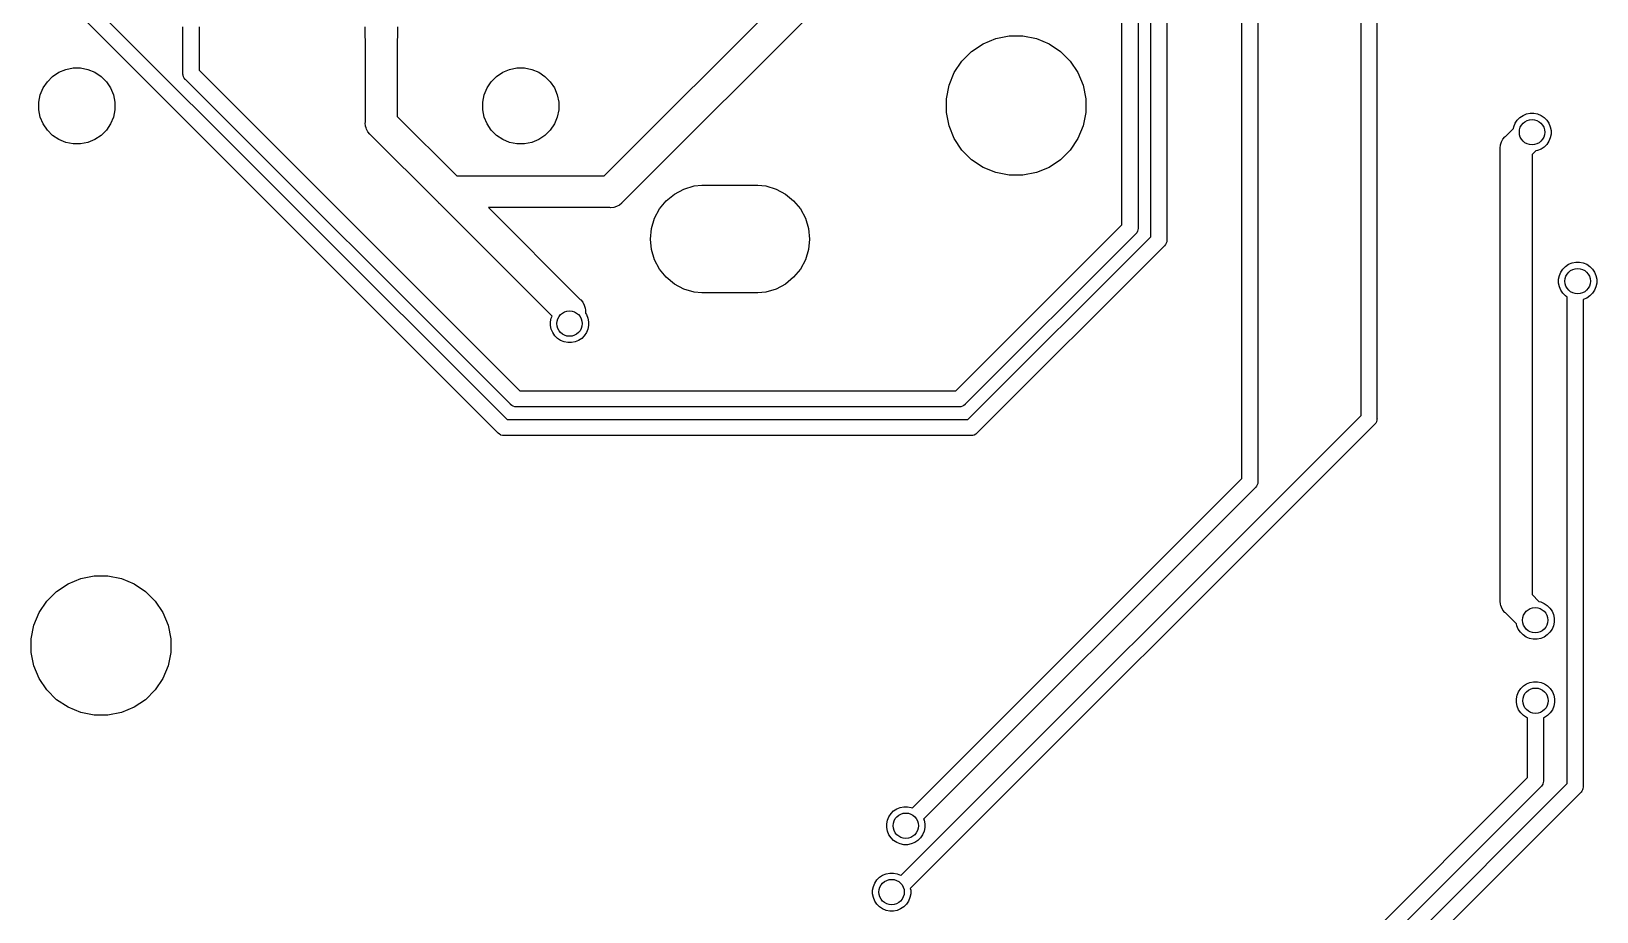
# Model space of a CAD drawing. Extents: x 0.5 to 11.1, y -4 to -0.9.
# Drawn here: x 6.036 to 7.008, y -3.425 to -2.878 of the extents above; entities that cross this region are included whole.
import ezdxf

# ---------------------------------------------------------------- set-up
doc = ezdxf.new("R2010")
doc.units = 0
doc.header["$MEASUREMENT"] = 0
doc.layers.add('BLACK', color=7, linetype='CONTINUOUS')

msp = doc.modelspace()

# ---------------------------------------------------------------- linework, layer by layer
at = {"layer": 'BLACK', "linetype": 'CONTINUOUS'}
for p, q in [((6.78789, -3.15549), (6.78789, -2.32236)), ((6.79774, -2.32236), (6.79774, -3.15728)), ((6.71337, -2.99789), (6.71337, -2.36859)), ((6.72337, -2.37042), (6.72337, -2.99971)), ((6.73124, -3.00529), (6.73124, -2.376)), ((6.74124, -2.37782), (6.74124, -3.00712)), ((6.86191, -3.11627), (6.86191, -2.79323)), ((6.87175, -2.79323), (6.87175, -3.11807)), ((6.39177, -2.96752), (6.51711, -2.84218)), ((6.07026, -2.85738), (6.3317, -3.11882)), ((6.53357, -2.85356), (6.40315, -2.98398)), ((6.32592, -3.12718), (6.06189, -2.86316)), ((6.13033, -2.90369), (6.13033, -2.8748)), ((6.14033, -2.8748), (6.14033, -2.90187)), ((6.24344, -2.8812), (6.24344, -2.8748)), ((6.26344, -2.8748), (6.26344, -2.8812)), ((6.24359, -2.88267), (6.24344, -2.8812)), ((6.2436, -2.88271), (6.24359, -2.88267)), ((6.2436, -2.93337), (6.2436, -2.88271)), ((6.2633, -2.88267), (6.26329, -2.88271)), ((6.26329, -2.88271), (6.26329, -2.93049)), ((6.26344, -2.8812), (6.2633, -2.88267)), ((6.62005, -2.89014), (6.62714, -2.8854)), ((6.62714, -2.8854), (6.63503, -2.88214)), ((6.63503, -2.88214), (6.64339, -2.88047)), ((6.64339, -2.88047), (6.65192, -2.88047)), ((6.65192, -2.88047), (6.66029, -2.88214)), ((6.66029, -2.88214), (6.66817, -2.8854)), ((6.66817, -2.8854), (6.67526, -2.89014)), ((6.60928, -2.90327), (6.61402, -2.89617)), ((6.61402, -2.89617), (6.62005, -2.89014)), ((6.67526, -2.89014), (6.6813, -2.89617)), ((6.6813, -2.89617), (6.68604, -2.90327)), ((6.04612, -2.90896), (6.04941, -2.90567)), ((6.04941, -2.90567), (6.05328, -2.90308)), ((6.05328, -2.90308), (6.05758, -2.9013)), ((6.05758, -2.9013), (6.06214, -2.90039)), ((6.06214, -2.90039), (6.0668, -2.90039)), ((6.0668, -2.90039), (6.07136, -2.9013)), ((6.07136, -2.9013), (6.07566, -2.90308)), ((6.07566, -2.90308), (6.07953, -2.90567)), ((6.07953, -2.90567), (6.08282, -2.90896)), ((6.13031, -2.90394), (6.13033, -2.90369)), ((6.13033, -2.90418), (6.13031, -2.90394)), ((6.13041, -2.90492), (6.13033, -2.90418)), ((6.13069, -2.90586), (6.13041, -2.90492)), ((6.13116, -2.90673), (6.13069, -2.90586)), ((6.14033, -2.90187), (6.33941, -3.10094)), ((6.32171, -2.90896), (6.325, -2.90567)), ((6.325, -2.90567), (6.32887, -2.90308)), ((6.32887, -2.90308), (6.33317, -2.9013)), ((6.33317, -2.9013), (6.33773, -2.90039)), ((6.33773, -2.90039), (6.34239, -2.90039)), ((6.34239, -2.90039), (6.34695, -2.9013)), ((6.34695, -2.9013), (6.35125, -2.90308)), ((6.35125, -2.90308), (6.35512, -2.90567)), ((6.35512, -2.90567), (6.35841, -2.90896)), ((6.60601, -2.91115), (6.60928, -2.90327)), ((6.68604, -2.90327), (6.6893, -2.91115)), ((6.04175, -2.91713), (6.04353, -2.91283)), ((6.04353, -2.91283), (6.04612, -2.90896)), ((6.08282, -2.90896), (6.0854, -2.91283)), ((6.0854, -2.91283), (6.08718, -2.91713)), ((6.13178, -2.90749), (6.13116, -2.90673)), ((6.13197, -2.90765), (6.13178, -2.90749)), ((6.33363, -3.10931), (6.13197, -2.90765)), ((6.31734, -2.91713), (6.31913, -2.91283)), ((6.31913, -2.91283), (6.32171, -2.90896)), ((6.35841, -2.90896), (6.36099, -2.91283)), ((6.36099, -2.91283), (6.36277, -2.91713)), ((6.60435, -2.91951), (6.60601, -2.91115)), ((6.6893, -2.91115), (6.69096, -2.91951)), ((6.04085, -2.92169), (6.04175, -2.91713)), ((6.04085, -2.92634), (6.04085, -2.92169)), ((6.08718, -2.91713), (6.08809, -2.92169)), ((6.08809, -2.92169), (6.08809, -2.92634)), ((6.31644, -2.92169), (6.31734, -2.91713)), ((6.31644, -2.92634), (6.31644, -2.92169)), ((6.36277, -2.91713), (6.36368, -2.92169)), ((6.36368, -2.92169), (6.36368, -2.92634)), ((6.60435, -2.92804), (6.60435, -2.91951)), ((6.69096, -2.91951), (6.69096, -2.92804)), ((6.04175, -2.93091), (6.04085, -2.92634)), ((6.04353, -2.9352), (6.04175, -2.93091)), ((6.04612, -2.93907), (6.04353, -2.9352)), ((6.0854, -2.9352), (6.08282, -2.93907)), ((6.08718, -2.93091), (6.0854, -2.9352)), ((6.08809, -2.92634), (6.08718, -2.93091)), ((6.24355, -2.93457), (6.2436, -2.93408)), ((6.24374, -2.9365), (6.24355, -2.93457)), ((6.2436, -2.93408), (6.2436, -2.93337)), ((6.26329, -2.93049), (6.30032, -2.96752)), ((6.31734, -2.93091), (6.31644, -2.92634)), ((6.31913, -2.9352), (6.31734, -2.93091)), ((6.32171, -2.93907), (6.31913, -2.9352)), ((6.36099, -2.9352), (6.35841, -2.93907)), ((6.36277, -2.93091), (6.36099, -2.9352)), ((6.36368, -2.92634), (6.36277, -2.93091)), ((6.60601, -2.93641), (6.60435, -2.92804)), ((6.69096, -2.92804), (6.6893, -2.93641)), ((6.95665, -2.93691), (6.95754, -2.93476)), ((6.95754, -2.93476), (6.95884, -2.93283)), ((6.95884, -2.93283), (6.96048, -2.93118)), ((6.96048, -2.93118), (6.96242, -2.92989)), ((6.96242, -2.92989), (6.96457, -2.929)), ((6.96457, -2.929), (6.96685, -2.92854)), ((6.96685, -2.92854), (6.96918, -2.92854)), ((6.96918, -2.92854), (6.97146, -2.929)), ((6.97146, -2.929), (6.97361, -2.92989)), ((6.97361, -2.92989), (6.97554, -2.93118)), ((6.97554, -2.93118), (6.97719, -2.93283)), ((6.97719, -2.93283), (6.97848, -2.93476)), ((6.97848, -2.93476), (6.97937, -2.93691)), ((6.04941, -2.94236), (6.04612, -2.93907)), ((6.05328, -2.94495), (6.04941, -2.94236)), ((6.05758, -2.94673), (6.05328, -2.94495)), ((6.07566, -2.94495), (6.07136, -2.94673)), ((6.07953, -2.94236), (6.07566, -2.94495)), ((6.08282, -2.93907), (6.07953, -2.94236)), ((6.24409, -2.93764), (6.24374, -2.9365)), ((6.24431, -2.93835), (6.24409, -2.93764)), ((6.24522, -2.94006), (6.24431, -2.93835)), ((6.24645, -2.94156), (6.24522, -2.94006)), ((6.24683, -2.94187), (6.24645, -2.94156)), ((6.28894, -2.98398), (6.24683, -2.94187)), ((6.325, -2.94236), (6.32171, -2.93907)), ((6.32887, -2.94495), (6.325, -2.94236)), ((6.33317, -2.94673), (6.32887, -2.94495)), ((6.35125, -2.94495), (6.34695, -2.94673)), ((6.35512, -2.94236), (6.35125, -2.94495)), ((6.35841, -2.93907), (6.35512, -2.94236)), ((6.60928, -2.94429), (6.60601, -2.93641)), ((6.61402, -2.95139), (6.60928, -2.94429)), ((6.68604, -2.94429), (6.6813, -2.95139)), ((6.6893, -2.93641), (6.68604, -2.94429)), ((6.94903, -2.94641), (6.94995, -2.9447)), ((6.94995, -2.94469), (6.95118, -2.9432)), ((6.94995, -2.9447), (6.94995, -2.94469)), ((6.95118, -2.9432), (6.95155, -2.9429)), ((6.95155, -2.9429), (6.95644, -2.93801)), ((6.95644, -2.93801), (6.95665, -2.93691)), ((6.97937, -2.9438), (6.97848, -2.94595)), ((6.97937, -2.93691), (6.97982, -2.93919)), ((6.97982, -2.94152), (6.97937, -2.9438)), ((6.97982, -2.93919), (6.97982, -2.94152)), ((6.06214, -2.94764), (6.05758, -2.94673)), ((6.0668, -2.94764), (6.06214, -2.94764)), ((6.07136, -2.94673), (6.0668, -2.94764)), ((6.33773, -2.94764), (6.33317, -2.94673)), ((6.34239, -2.94764), (6.33773, -2.94764)), ((6.34695, -2.94673), (6.34239, -2.94764)), ((6.62005, -2.95742), (6.61402, -2.95139)), ((6.6813, -2.95139), (6.67526, -2.95742)), ((6.94828, -2.9502), (6.94847, -2.94827)), ((6.94833, -2.95068), (6.94828, -2.9502)), ((6.94833, -3.23121), (6.94833, -2.95068)), ((6.94847, -2.94827), (6.94903, -2.94641)), ((6.97035, -2.95193), (6.96801, -2.95427)), ((6.96801, -2.95427), (6.96801, -3.22762)), ((6.97146, -2.95171), (6.97035, -2.95193)), ((6.97361, -2.95082), (6.97146, -2.95171)), ((6.97554, -2.94953), (6.97361, -2.95082)), ((6.97719, -2.94788), (6.97554, -2.94953)), ((6.97848, -2.94595), (6.97719, -2.94788)), ((6.62714, -2.96216), (6.62005, -2.95742)), ((6.63503, -2.96542), (6.62714, -2.96216)), ((6.66817, -2.96216), (6.66029, -2.96542)), ((6.67526, -2.95742), (6.66817, -2.96216)), ((6.30032, -2.96752), (6.39177, -2.96752)), ((6.44136, -2.97563), (6.44767, -2.97371)), ((6.44767, -2.97371), (6.45259, -2.97323)), ((6.45259, -2.97323), (6.48737, -2.97323)), ((6.48737, -2.97323), (6.49229, -2.97371)), ((6.49229, -2.97371), (6.4986, -2.97563)), ((6.64339, -2.96709), (6.63503, -2.96542)), ((6.65192, -2.96709), (6.64339, -2.96709)), ((6.66029, -2.96542), (6.65192, -2.96709)), ((6.28925, -2.98436), (6.28894, -2.98398)), ((6.40315, -2.98398), (6.40284, -2.98436)), ((6.42627, -2.98801), (6.43045, -2.98292)), ((6.43045, -2.98292), (6.43555, -2.97873)), ((6.43555, -2.97873), (6.44136, -2.97563)), ((6.4986, -2.97563), (6.50441, -2.97873)), ((6.50441, -2.97873), (6.50951, -2.98292)), ((6.50951, -2.98292), (6.51369, -2.98801)), ((6.28962, -2.98466), (6.28925, -2.98436)), ((6.35953, -3.05457), (6.28962, -2.98466)), ((6.39536, -2.9872), (6.32, -2.9872)), ((6.32, -2.9872), (6.37699, -3.04419)), ((6.39585, -2.98725), (6.39536, -2.9872)), ((6.39778, -2.98706), (6.39585, -2.98725)), ((6.39963, -2.9865), (6.39778, -2.98706)), ((6.40134, -2.98559), (6.39963, -2.9865)), ((6.40284, -2.98436), (6.40134, -2.98559)), ((6.42317, -2.99382), (6.42627, -2.98801)), ((6.51369, -2.98801), (6.5168, -2.99382)), ((6.42061, -3.00669), (6.42125, -3.00013)), ((6.42125, -3.00013), (6.42317, -2.99382)), ((6.5168, -2.99382), (6.51871, -3.00013)), ((6.51871, -3.00013), (6.51935, -3.00669)), ((6.61031, -3.10094), (6.71337, -2.99789)), ((6.72192, -3.00351), (6.72173, -3.00367)), ((6.72254, -3.00275), (6.72192, -3.00351)), ((6.72301, -3.00188), (6.72254, -3.00275)), ((6.72329, -3.00094), (6.72301, -3.00188)), ((6.72337, -3.0002), (6.72329, -3.00094)), ((6.72337, -2.99971), (6.72339, -2.99996)), ((6.72339, -2.99996), (6.72337, -3.0002)), ((6.42125, -3.01325), (6.42061, -3.00669)), ((6.51935, -3.00669), (6.51871, -3.01325)), ((6.72173, -3.00367), (6.61609, -3.10931)), ((6.61771, -3.11882), (6.73124, -3.00529)), ((6.7396, -3.01107), (6.62349, -3.12718)), ((6.73979, -3.01091), (6.7396, -3.01107)), ((6.74042, -3.01015), (6.73979, -3.01091)), ((6.74088, -3.00928), (6.74042, -3.01015)), ((6.74117, -3.00834), (6.74088, -3.00928)), ((6.74124, -3.00761), (6.74117, -3.00834)), ((6.74124, -3.00712), (6.74126, -3.00736)), ((6.74126, -3.00736), (6.74124, -3.00761)), ((6.74124, -3.00761), (6.74124, -3.00761)), ((6.42317, -3.01956), (6.42125, -3.01325)), ((6.42627, -3.02537), (6.42317, -3.01956)), ((6.5168, -3.01956), (6.51369, -3.02537)), ((6.51871, -3.01325), (6.5168, -3.01956)), ((6.98883, -3.0237), (6.99076, -3.02241)), ((6.99076, -3.02241), (6.99291, -3.02152)), ((6.99291, -3.02152), (6.99519, -3.02106)), ((6.99519, -3.02106), (6.99752, -3.02106)), ((6.99752, -3.02106), (6.9998, -3.02152)), ((6.9998, -3.02152), (7.00195, -3.02241)), ((7.00195, -3.02241), (7.00389, -3.0237)), ((6.43045, -3.03047), (6.42627, -3.02537)), ((6.43555, -3.03465), (6.43045, -3.03047)), ((6.50951, -3.03047), (6.50441, -3.03465)), ((6.51369, -3.02537), (6.50951, -3.03047)), ((6.98455, -3.03171), (6.985, -3.02943)), ((6.98455, -3.03404), (6.98455, -3.03171)), ((6.985, -3.02943), (6.98589, -3.02728)), ((6.98589, -3.02728), (6.98718, -3.02534)), ((6.98718, -3.02534), (6.98883, -3.0237)), ((7.00389, -3.0237), (7.00553, -3.02534)), ((7.00553, -3.02534), (7.00683, -3.02728)), ((7.00683, -3.02728), (7.00772, -3.02943)), ((7.00772, -3.02943), (7.00817, -3.03171)), ((7.00817, -3.03171), (7.00817, -3.03404)), ((6.44136, -3.03776), (6.43555, -3.03465)), ((6.44767, -3.03967), (6.44136, -3.03776)), ((6.45259, -3.04016), (6.44767, -3.03967)), ((6.48737, -3.04016), (6.45259, -3.04016)), ((6.49229, -3.03967), (6.48737, -3.04016)), ((6.4986, -3.03776), (6.49229, -3.03967)), ((6.50441, -3.03465), (6.4986, -3.03776)), ((6.985, -3.03632), (6.98455, -3.03404)), ((6.98589, -3.03847), (6.985, -3.03632)), ((6.98718, -3.0404), (6.98589, -3.03847)), ((6.98883, -3.04205), (6.98718, -3.0404)), ((6.98986, -3.04274), (6.98883, -3.04205)), ((7.00389, -3.04205), (7.00195, -3.04334)), ((7.00553, -3.0404), (7.00389, -3.04205)), ((7.00683, -3.03847), (7.00553, -3.0404)), ((7.00772, -3.03632), (7.00683, -3.03847)), ((7.00817, -3.03404), (7.00772, -3.03632)), ((6.37699, -3.04419), (6.37737, -3.0445)), ((6.37737, -3.0445), (6.3786, -3.046)), ((6.3786, -3.046), (6.37951, -3.04771)), ((6.37951, -3.04771), (6.38007, -3.04957)), ((6.38007, -3.04957), (6.38021, -3.05091)), ((6.38021, -3.05091), (6.38026, -3.0515)), ((6.38026, -3.0515), (6.38022, -3.05198)), ((6.38022, -3.05198), (6.38022, -3.05272)), ((6.98986, -3.34501), (6.98986, -3.04274)), ((6.9998, -3.04423), (6.9997, -3.04425)), ((6.9997, -3.04425), (6.9997, -3.34681)), ((7.00195, -3.04334), (6.9998, -3.04423)), ((6.35856, -3.05809), (6.35902, -3.05581)), ((6.35856, -3.06042), (6.35856, -3.05809)), ((6.35902, -3.0627), (6.35856, -3.06042)), ((6.35902, -3.05581), (6.35953, -3.05457)), ((6.38022, -3.05272), (6.38084, -3.05366)), ((6.38084, -3.05366), (6.38173, -3.05581)), ((6.38173, -3.05581), (6.38219, -3.05809)), ((6.38219, -3.06042), (6.38173, -3.0627)), ((6.38219, -3.05809), (6.38219, -3.06042)), ((6.35991, -3.06485), (6.35902, -3.0627)), ((6.3612, -3.06678), (6.35991, -3.06485)), ((6.36284, -3.06843), (6.3612, -3.06678)), ((6.36478, -3.06972), (6.36284, -3.06843)), ((6.36693, -3.07061), (6.36478, -3.06972)), ((6.36921, -3.07106), (6.36693, -3.07061)), ((6.37154, -3.07106), (6.36921, -3.07106)), ((6.37382, -3.07061), (6.37154, -3.07106)), ((6.37597, -3.06972), (6.37382, -3.07061)), ((6.3779, -3.06843), (6.37597, -3.06972)), ((6.37955, -3.06678), (6.3779, -3.06843)), ((6.38084, -3.06485), (6.37955, -3.06678)), ((6.38173, -3.0627), (6.38084, -3.06485)), ((6.33379, -3.1095), (6.33363, -3.10931)), ((6.33455, -3.11012), (6.33379, -3.1095)), ((6.33542, -3.11059), (6.33455, -3.11012)), ((6.33941, -3.10094), (6.61031, -3.10094)), ((6.61517, -3.11012), (6.6143, -3.11059)), ((6.61593, -3.1095), (6.61517, -3.11012)), ((6.61609, -3.10931), (6.61593, -3.1095)), ((6.3317, -3.11882), (6.61771, -3.11882)), ((6.33636, -3.11087), (6.33542, -3.11059)), ((6.3371, -3.11094), (6.33636, -3.11087)), ((6.33734, -3.11097), (6.3371, -3.11094)), ((6.3371, -3.11094), (6.3371, -3.11094)), ((6.33759, -3.11094), (6.33734, -3.11097)), ((6.61213, -3.11094), (6.33759, -3.11094)), ((6.57613, -3.40204), (6.86191, -3.11627)), ((6.61238, -3.11097), (6.61213, -3.11094)), ((6.61263, -3.11094), (6.61238, -3.11097)), ((6.61336, -3.11087), (6.61263, -3.11094)), ((6.6143, -3.11059), (6.61336, -3.11087)), ((6.87145, -3.12002), (6.8714, -3.1202)), ((6.87168, -3.11927), (6.87145, -3.12002)), ((6.87175, -3.11855), (6.87168, -3.11927)), ((6.87175, -3.11807), (6.87178, -3.11831)), ((6.87178, -3.11831), (6.87175, -3.11855)), ((6.87175, -3.11855), (6.87175, -3.11855)), ((6.32607, -3.12737), (6.32592, -3.12718)), ((6.32683, -3.128), (6.32607, -3.12737)), ((6.32757, -3.12839), (6.32683, -3.128)), ((6.3277, -3.12846), (6.32757, -3.12839)), ((6.32865, -3.12875), (6.3277, -3.12846)), ((6.32963, -3.12884), (6.32865, -3.12875)), ((6.32987, -3.12882), (6.32963, -3.12884)), ((6.61954, -3.12882), (6.32987, -3.12882)), ((6.87014, -3.12196), (6.58197, -3.41013)), ((6.61978, -3.12884), (6.61954, -3.12882)), ((6.62003, -3.12882), (6.61978, -3.12884)), ((6.62076, -3.12875), (6.62003, -3.12882)), ((6.62171, -3.12846), (6.62076, -3.12875)), ((6.62257, -3.128), (6.62171, -3.12846)), ((6.62334, -3.12737), (6.62257, -3.128)), ((6.62349, -3.12718), (6.62334, -3.12737)), ((6.87033, -3.1218), (6.87014, -3.12196)), ((6.87048, -3.12162), (6.87033, -3.1218)), ((6.87094, -3.12105), (6.87048, -3.12162)), ((6.87048, -3.12162), (6.87048, -3.12162)), ((6.8714, -3.1202), (6.87094, -3.12105)), ((6.58327, -3.36011), (6.78789, -3.15549)), ((6.79766, -3.15849), (6.79738, -3.15942)), ((6.79774, -3.15777), (6.79766, -3.15849)), ((6.79774, -3.15728), (6.79776, -3.15752)), ((6.79776, -3.15752), (6.79774, -3.15777)), ((6.79774, -3.15777), (6.79774, -3.15777)), ((6.79612, -3.16117), (6.59023, -3.36706)), ((6.79631, -3.16102), (6.79612, -3.16117)), ((6.79647, -3.16083), (6.79631, -3.16102)), ((6.79693, -3.16027), (6.79647, -3.16083)), ((6.79738, -3.15942), (6.79693, -3.16027)), ((6.06684, -3.21761), (6.0752, -3.21594)), ((6.0752, -3.21594), (6.08373, -3.21594)), ((6.08373, -3.21594), (6.0921, -3.21761)), ((6.04583, -3.23165), (6.05186, -3.22561)), ((6.05186, -3.22561), (6.05895, -3.22087)), ((6.05895, -3.22087), (6.06684, -3.21761)), ((6.0921, -3.21761), (6.09998, -3.22087)), ((6.09998, -3.22087), (6.10708, -3.22561)), ((6.10708, -3.22561), (6.11311, -3.23165)), ((6.04109, -3.23874), (6.04583, -3.23165)), ((6.11311, -3.23165), (6.11785, -3.23874)), ((6.94828, -3.23169), (6.94833, -3.23121)), ((6.94847, -3.23362), (6.94828, -3.23169)), ((6.94868, -3.23433), (6.94847, -3.23362)), ((6.94903, -3.23548), (6.94868, -3.23433)), ((6.94995, -3.23719), (6.94903, -3.23548)), ((6.96801, -3.22762), (6.97232, -3.23193)), ((6.97232, -3.23193), (6.97343, -3.23215)), ((6.97343, -3.23215), (6.97557, -3.23304)), ((6.97557, -3.23304), (6.97751, -3.23433)), ((6.97751, -3.23433), (6.97915, -3.23597)), ((6.97915, -3.23597), (6.98045, -3.23791)), ((6.03783, -3.24662), (6.04109, -3.23874)), ((6.11785, -3.23874), (6.12111, -3.24662)), ((6.95118, -3.23869), (6.94995, -3.23719)), ((6.95155, -3.23899), (6.95118, -3.23869)), ((6.9584, -3.24585), (6.95155, -3.23899)), ((6.95862, -3.24695), (6.9584, -3.24585)), ((6.98045, -3.23791), (6.98134, -3.24006)), ((6.98134, -3.24006), (6.98179, -3.24234)), ((6.98179, -3.24467), (6.98134, -3.24695)), ((6.98179, -3.24234), (6.98179, -3.24467)), ((6.03616, -3.25499), (6.03783, -3.24662)), ((6.03616, -3.26352), (6.03616, -3.25499)), ((6.12111, -3.24662), (6.12278, -3.25499)), ((6.12278, -3.25499), (6.12278, -3.26352)), ((6.95951, -3.2491), (6.95862, -3.24695)), ((6.96081, -3.25103), (6.95951, -3.2491)), ((6.96245, -3.25268), (6.96081, -3.25103)), ((6.96439, -3.25397), (6.96245, -3.25268)), ((6.96654, -3.25486), (6.96439, -3.25397)), ((6.96882, -3.25531), (6.96654, -3.25486)), ((6.97114, -3.25531), (6.96882, -3.25531)), ((6.97343, -3.25486), (6.97114, -3.25531)), ((6.97557, -3.25397), (6.97343, -3.25486)), ((6.97751, -3.25268), (6.97557, -3.25397)), ((6.97915, -3.25103), (6.97751, -3.25268)), ((6.98045, -3.2491), (6.97915, -3.25103)), ((6.98134, -3.24695), (6.98045, -3.2491)), ((6.03783, -3.27188), (6.03616, -3.26352)), ((6.12278, -3.26352), (6.12111, -3.27188)), ((6.04109, -3.27977), (6.03783, -3.27188)), ((6.12111, -3.27188), (6.11785, -3.27977)), ((6.04583, -3.28686), (6.04109, -3.27977)), ((6.11785, -3.27977), (6.11311, -3.28686)), ((6.961, -3.28597), (6.96265, -3.28433)), ((6.96265, -3.28433), (6.96458, -3.28304)), ((6.96458, -3.28304), (6.96673, -3.28215)), ((6.96673, -3.28215), (6.96901, -3.28169)), ((6.96901, -3.28169), (6.97134, -3.28169)), ((6.97134, -3.28169), (6.97362, -3.28215)), ((6.97362, -3.28215), (6.97577, -3.28304)), ((6.97577, -3.28304), (6.97771, -3.28433)), ((6.97771, -3.28433), (6.97935, -3.28597)), ((6.05186, -3.29289), (6.04583, -3.28686)), ((6.05895, -3.29763), (6.05186, -3.29289)), ((6.10708, -3.29289), (6.09998, -3.29763)), ((6.11311, -3.28686), (6.10708, -3.29289)), ((6.95837, -3.29234), (6.95882, -3.29006)), ((6.95837, -3.29467), (6.95837, -3.29234)), ((6.95882, -3.29695), (6.95837, -3.29467)), ((6.95882, -3.29006), (6.95971, -3.28791)), ((6.95971, -3.28791), (6.961, -3.28597)), ((6.97935, -3.28597), (6.98064, -3.28791)), ((6.98064, -3.28791), (6.98153, -3.29006)), ((6.98153, -3.29006), (6.98199, -3.29234)), ((6.98199, -3.29467), (6.98153, -3.29695)), ((6.98199, -3.29234), (6.98199, -3.29467)), ((6.06684, -3.30089), (6.05895, -3.29763)), ((6.0752, -3.30256), (6.06684, -3.30089)), ((6.08373, -3.30256), (6.0752, -3.30256)), ((6.0921, -3.30089), (6.08373, -3.30256)), ((6.09998, -3.29763), (6.0921, -3.30089)), ((6.95971, -3.2991), (6.95882, -3.29695)), ((6.961, -3.30103), (6.95971, -3.2991)), ((6.96265, -3.30268), (6.961, -3.30103)), ((6.96458, -3.30397), (6.96265, -3.30268)), ((6.96526, -3.30425), (6.96458, -3.30397)), ((6.96526, -3.34127), (6.96526, -3.30425)), ((6.97577, -3.30397), (6.9751, -3.30425)), ((6.9751, -3.30425), (6.9751, -3.34307)), ((6.97771, -3.30268), (6.97577, -3.30397)), ((6.97935, -3.30103), (6.97771, -3.30268)), ((6.98064, -3.2991), (6.97935, -3.30103)), ((6.98153, -3.29695), (6.98064, -3.2991)), ((6.85447, -3.45206), (6.96526, -3.34127)), ((6.9751, -3.34355), (6.97503, -3.34427)), ((6.9751, -3.34307), (6.97512, -3.34331)), ((6.97512, -3.34331), (6.9751, -3.34355)), ((6.9751, -3.34355), (6.9751, -3.34355)), ((6.97349, -3.34696), (6.8627, -3.45775)), ((6.87336, -3.46151), (6.98986, -3.34501)), ((6.99809, -3.3507), (6.88159, -3.4672)), ((6.97367, -3.3468), (6.97349, -3.34696)), ((6.97383, -3.34662), (6.97367, -3.3468)), ((6.97429, -3.34605), (6.97383, -3.34662)), ((6.97383, -3.34662), (6.97383, -3.34662)), ((6.97466, -3.34535), (6.97429, -3.34605)), ((6.97475, -3.3452), (6.97466, -3.34535)), ((6.97503, -3.34427), (6.97475, -3.3452)), ((6.99828, -3.35054), (6.99809, -3.3507)), ((6.99843, -3.35036), (6.99828, -3.35054)), ((6.9989, -3.34979), (6.99843, -3.35036)), ((6.99935, -3.34894), (6.9989, -3.34979)), ((6.99956, -3.34825), (6.99935, -3.34894)), ((6.99963, -3.34801), (6.99956, -3.34825)), ((6.9997, -3.34729), (6.99963, -3.34801)), ((6.9997, -3.34681), (6.99973, -3.34705)), ((6.99973, -3.34705), (6.9997, -3.34729)), ((6.9997, -3.34729), (6.9997, -3.34729)), ((6.56998, -3.36365), (6.57163, -3.36201)), ((6.57163, -3.36201), (6.57356, -3.36072)), ((6.57356, -3.36072), (6.57571, -3.35983)), ((6.57571, -3.35983), (6.57799, -3.35937)), ((6.57799, -3.35937), (6.58032, -3.35937)), ((6.58032, -3.35937), (6.5826, -3.35983)), ((6.5826, -3.35983), (6.58327, -3.36011)), ((6.56734, -3.37002), (6.5678, -3.36774)), ((6.56734, -3.37235), (6.56734, -3.37002)), ((6.5678, -3.37463), (6.56734, -3.37235)), ((6.5678, -3.36774), (6.56869, -3.36559)), ((6.56869, -3.36559), (6.56998, -3.36365)), ((6.59023, -3.36706), (6.59051, -3.36774)), ((6.59051, -3.36774), (6.59097, -3.37002)), ((6.59097, -3.37235), (6.59051, -3.37463)), ((6.59097, -3.37002), (6.59097, -3.37235)), ((6.56869, -3.37678), (6.5678, -3.37463)), ((6.56998, -3.37871), (6.56869, -3.37678)), ((6.57163, -3.38036), (6.56998, -3.37871)), ((6.57356, -3.38165), (6.57163, -3.38036)), ((6.57571, -3.38254), (6.57356, -3.38165)), ((6.57799, -3.38299), (6.57571, -3.38254)), ((6.5826, -3.38254), (6.58032, -3.38299)), ((6.58475, -3.38165), (6.5826, -3.38254)), ((6.58668, -3.38036), (6.58475, -3.38165)), ((6.58833, -3.37871), (6.58668, -3.38036)), ((6.58962, -3.37678), (6.58833, -3.37871)), ((6.59051, -3.37463), (6.58962, -3.37678)), ((6.58032, -3.38299), (6.57799, -3.38299)), ((6.56284, -3.40323), (6.56478, -3.40193)), ((6.56478, -3.40193), (6.56693, -3.40104)), ((6.56693, -3.40104), (6.56921, -3.40059)), ((6.56921, -3.40059), (6.57154, -3.40059)), ((6.57154, -3.40059), (6.57382, -3.40104)), ((6.57382, -3.40104), (6.57597, -3.40193)), ((6.57597, -3.40193), (6.57613, -3.40204)), ((6.55856, -3.41124), (6.55902, -3.40896)), ((6.55856, -3.41356), (6.55856, -3.41124)), ((6.55902, -3.40896), (6.55991, -3.40681)), ((6.55991, -3.40681), (6.5612, -3.40487)), ((6.5612, -3.40487), (6.56284, -3.40323)), ((6.58197, -3.41013), (6.58219, -3.41124)), ((6.58219, -3.41124), (6.58219, -3.41356)), ((6.55902, -3.41585), (6.55856, -3.41356)), ((6.55991, -3.418), (6.55902, -3.41585)), ((6.5612, -3.41993), (6.55991, -3.418)), ((6.56284, -3.42158), (6.5612, -3.41993)), ((6.57955, -3.41993), (6.5779, -3.42158)), ((6.58084, -3.418), (6.57955, -3.41993)), ((6.58173, -3.41585), (6.58084, -3.418)), ((6.58219, -3.41356), (6.58173, -3.41585)), ((6.56478, -3.42287), (6.56284, -3.42158)), ((6.56693, -3.42376), (6.56478, -3.42287)), ((6.56921, -3.42421), (6.56693, -3.42376)), ((6.57154, -3.42421), (6.56921, -3.42421)), ((6.57382, -3.42376), (6.57154, -3.42421)), ((6.57597, -3.42287), (6.57382, -3.42376)), ((6.5779, -3.42158), (6.57597, -3.42287))]:
    msp.add_line(p, q, dxfattribs=at)
at = {"layer": 'BLACK'}
for centre in [(6.96801, -2.94035), (6.99636, -3.03287), (6.37037, -3.05925), (6.96998, -3.2435), (6.97018, -3.2935), (6.57916, -3.37118), (6.57037, -3.4124)]:
    msp.add_circle(centre, 0.007874, dxfattribs=at)

doc.saveas('drawing.dxf')
